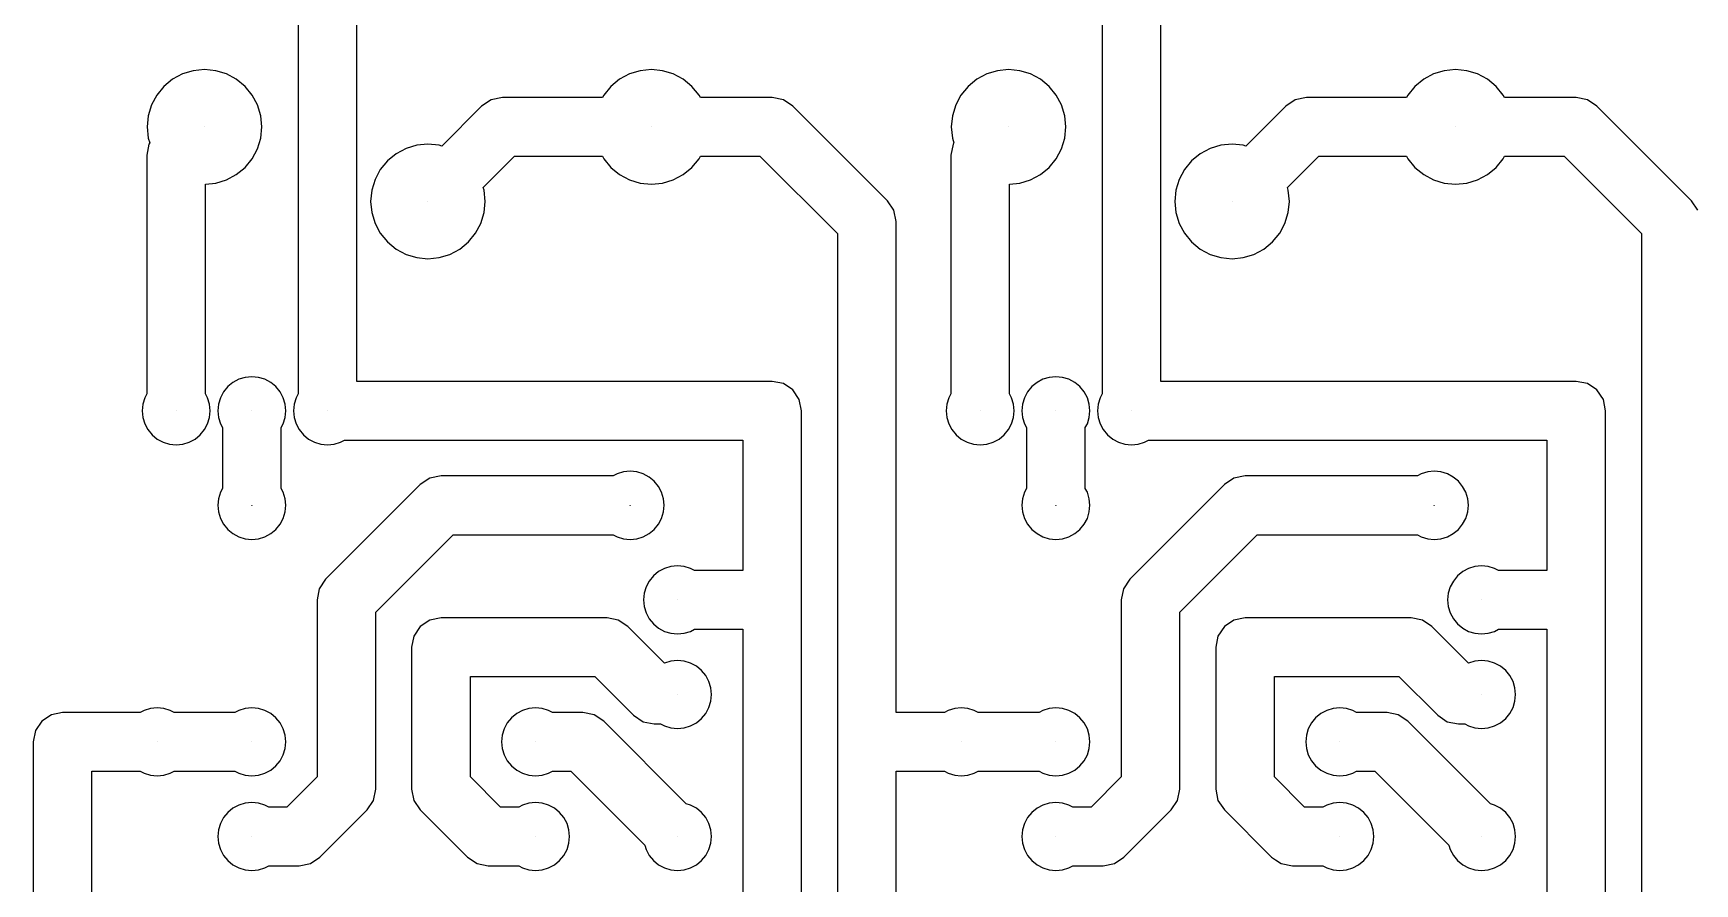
# Model space of a CAD drawing. Extents: x 3.8 to 101.3, y 3.8 to 101.3.
# Drawn here: x 7.89 to 52.5, y 40.6 to 63.43 of the extents above; entities that cross this region are included whole.
import ezdxf

# ---------------------------------------------------------------- set-up
doc = ezdxf.new("R2010")
doc.units = 0
doc.header["$LTSCALE"] = 0.000394
doc.header["$PDMODE"] = 35
doc.header["$PDSIZE"] = 0.000315
doc.layers.add('PLAN_1', color=7, linetype='CONTINUOUS')

msp = doc.modelspace()

# ---------------------------------------------------------------- linework, layer by layer
at = {"layer": 'PLAN_1', "color": 7}
for p, q in [((15.005325, 83.720932), (15.005325, 53.752678)), ((36.595322, 83.720932), (36.595322, 53.752678)), ((16.582123, 54.087757), (16.582123, 83.394371)), ((38.172119, 54.087757), (38.172119, 83.394371)), ((12.491722, 62.457756), (12.191597, 62.428196)), ((12.791847, 62.428196), (12.491722, 62.457756)), ((24.490685, 62.457756), (24.190559, 62.428196)), ((24.79081, 62.428196), (24.490685, 62.457756)), ((34.081718, 62.457756), (33.781593, 62.428196)), ((34.381844, 62.428196), (34.081718, 62.457756)), ((46.080681, 62.457756), (45.780556, 62.428196)), ((46.380806, 62.428196), (46.080681, 62.457756)), ((11.637032, 62.198486), (11.403908, 62.007168)), ((11.903, 62.340652), (11.637032, 62.198486)), ((12.191597, 62.428196), (11.903, 62.340652)), ((13.080444, 62.340652), (12.791847, 62.428196)), ((13.346413, 62.198486), (13.080444, 62.340652)), ((13.579536, 62.007168), (13.346413, 62.198486)), ((23.635994, 62.198486), (23.40287, 62.007168)), ((23.901962, 62.340652), (23.635994, 62.198486)), ((24.190559, 62.428196), (23.901962, 62.340652)), ((25.079407, 62.340652), (24.79081, 62.428196)), ((25.345375, 62.198486), (25.079407, 62.340652)), ((25.578499, 62.007168), (25.345375, 62.198486)), ((33.227028, 62.198486), (32.993904, 62.007168)), ((33.492996, 62.340652), (33.227028, 62.198486)), ((33.781593, 62.428196), (33.492996, 62.340652)), ((34.670441, 62.340652), (34.381844, 62.428196)), ((34.936409, 62.198486), (34.670441, 62.340652)), ((35.169533, 62.007168), (34.936409, 62.198486)), ((45.225994, 62.198486), (44.99287, 62.007168)), ((45.491962, 62.340652), (45.225994, 62.198486)), ((45.780556, 62.428196), (45.491962, 62.340652)), ((46.669399, 62.340652), (46.380806, 62.428196)), ((46.935368, 62.198486), (46.669399, 62.340652)), ((47.168491, 62.007168), (46.935368, 62.198486)), ((11.212593, 61.774044), (11.070427, 61.508076)), ((11.403908, 62.007168), (11.212593, 61.774044)), ((13.770851, 61.774044), (13.579536, 62.007168)), ((13.913017, 61.508076), (13.770851, 61.774044)), ((20.188477, 61.647743), (19.932343, 61.476482)), ((20.490181, 61.707756), (20.188477, 61.647743)), ((23.176125, 61.707756), (20.490181, 61.707756)), ((23.211555, 61.774044), (23.176125, 61.707756)), ((23.40287, 62.007168), (23.211555, 61.774044)), ((25.769814, 61.774044), (25.578499, 62.007168)), ((25.805244, 61.707756), (25.769814, 61.774044)), ((27.73172, 61.707756), (25.805244, 61.707756)), ((28.033424, 61.647743), (27.73172, 61.707756)), ((28.2892, 61.476837), (28.033424, 61.647743)), ((32.802589, 61.774044), (32.660423, 61.508076)), ((32.993904, 62.007168), (32.802589, 61.774044)), ((35.360847, 61.774044), (35.169533, 62.007168)), ((35.503014, 61.508076), (35.360847, 61.774044)), ((41.778473, 61.647743), (41.522346, 61.476486)), ((42.080181, 61.707756), (41.778473, 61.647743)), ((44.766121, 61.707756), (42.080181, 61.707756)), ((44.801552, 61.774044), (44.766121, 61.707756)), ((44.99287, 62.007168), (44.801552, 61.774044)), ((47.35981, 61.774044), (47.168491, 62.007168)), ((47.395241, 61.707756), (47.35981, 61.774044)), ((49.32172, 61.707756), (47.395241, 61.707756)), ((49.623428, 61.647743), (49.32172, 61.707756)), ((49.8792, 61.476837), (49.623428, 61.647743)), ((10.982887, 61.219482), (10.953323, 60.919357)), ((11.070427, 61.508076), (10.982887, 61.219482)), ((14.000557, 61.219482), (13.913017, 61.508076)), ((14.030121, 60.919357), (14.000557, 61.219482)), ((19.932343, 61.476482), (18.86235, 60.405128)), ((30.829201, 58.936836), (28.2892, 61.476837)), ((32.572884, 61.219482), (32.54332, 60.919357)), ((32.660423, 61.508076), (32.572884, 61.219482)), ((35.590553, 61.219482), (35.503014, 61.508076)), ((35.620117, 60.919357), (35.590553, 61.219482)), ((41.522346, 61.476486), (40.452347, 60.405128)), ((52.419201, 58.936836), (49.8792, 61.476837)), ((10.953323, 60.919357), (10.982887, 60.619232)), ((14.000557, 60.619232), (14.030121, 60.919357)), ((32.54332, 60.919357), (32.572884, 60.619232)), ((35.590553, 60.619232), (35.620117, 60.919357)), ((11.001335, 60.459064), (10.941322, 60.157356)), ((10.982887, 60.619232), (11.022064, 60.490086)), ((11.022064, 60.490086), (11.001335, 60.459064)), ((13.770851, 60.064671), (13.913017, 60.330639)), ((13.913017, 60.330639), (14.000557, 60.619232)), ((17.902481, 60.33913), (17.636513, 60.196964)), ((18.191078, 60.426674), (17.902481, 60.33913)), ((18.491203, 60.456234), (18.191078, 60.426674)), ((18.791328, 60.426674), (18.491203, 60.456234)), ((18.86235, 60.405128), (18.791328, 60.426674)), ((32.591331, 60.459064), (32.531319, 60.157356)), ((32.572884, 60.619232), (32.612061, 60.490086)), ((32.612061, 60.490086), (32.591331, 60.459064)), ((35.360847, 60.064671), (35.503014, 60.330639)), ((35.503014, 60.330639), (35.590553, 60.619232)), ((39.492477, 60.33913), (39.226509, 60.196964)), ((39.781075, 60.426674), (39.492477, 60.33913)), ((40.0812, 60.456234), (39.781075, 60.426674)), ((40.381325, 60.426674), (40.0812, 60.456234)), ((40.452347, 60.405128), (40.381325, 60.426674)), ((10.941322, 60.157356), (10.941322, 53.752678)), ((13.346413, 59.640228), (13.579536, 59.831547)), ((13.579536, 59.831547), (13.770851, 60.064671)), ((17.403389, 60.005646), (17.212074, 59.772522)), ((17.636513, 60.196964), (17.403389, 60.005646)), ((19.977943, 59.290794), (20.817039, 60.130959)), ((20.817039, 60.130959), (23.176125, 60.130959)), ((23.176125, 60.130959), (23.211555, 60.064671)), ((23.211555, 60.064671), (23.40287, 59.831547)), ((23.40287, 59.831547), (23.635994, 59.640228)), ((25.345375, 59.640228), (25.578499, 59.831547)), ((25.578499, 59.831547), (25.769814, 60.064671)), ((25.769814, 60.064671), (25.805244, 60.130959)), ((25.805244, 60.130959), (27.405159, 60.130959)), ((27.405159, 60.130959), (29.483322, 58.052795)), ((32.531319, 60.157356), (32.531319, 53.752678)), ((34.936409, 59.640228), (35.169533, 59.831547)), ((35.169533, 59.831547), (35.360847, 60.064671)), ((38.993385, 60.005646), (38.802071, 59.772522)), ((39.226509, 60.196964), (38.993385, 60.005646)), ((41.567944, 59.290794), (42.40704, 60.130959)), ((42.40704, 60.130959), (44.766121, 60.130959)), ((44.766121, 60.130959), (44.801552, 60.064671)), ((44.801552, 60.064671), (44.99287, 59.831547)), ((44.99287, 59.831547), (45.225994, 59.640228)), ((46.935368, 59.640228), (47.168491, 59.831547)), ((47.168491, 59.831547), (47.35981, 60.064671)), ((47.35981, 60.064671), (47.395241, 60.130959)), ((47.395241, 60.130959), (48.995159, 60.130959)), ((48.995159, 60.130959), (51.073322, 58.052795)), ((12.51812, 59.38356), (12.791847, 59.410519)), ((12.51812, 53.752678), (12.51812, 59.38356)), ((12.791847, 59.410519), (13.080444, 59.498062)), ((13.080444, 59.498062), (13.346413, 59.640228)), ((17.069908, 59.506554), (16.982368, 59.21796)), ((17.212074, 59.772522), (17.069908, 59.506554)), ((23.635994, 59.640228), (23.901962, 59.498062)), ((23.901962, 59.498062), (24.190559, 59.410519)), ((24.190559, 59.410519), (24.490685, 59.380959)), ((24.490685, 59.380959), (24.79081, 59.410519)), ((24.79081, 59.410519), (25.079407, 59.498062)), ((25.079407, 59.498062), (25.345375, 59.640228)), ((34.108116, 59.38356), (34.381844, 59.410519)), ((34.108116, 53.752678), (34.108116, 59.38356)), ((34.381844, 59.410519), (34.670441, 59.498062)), ((34.670441, 59.498062), (34.936409, 59.640228)), ((38.659904, 59.506554), (38.572365, 59.21796)), ((38.802071, 59.772522), (38.659904, 59.506554)), ((45.225994, 59.640228), (45.491962, 59.498062)), ((45.491962, 59.498062), (45.780556, 59.410519)), ((45.780556, 59.410519), (46.080681, 59.380959)), ((46.080681, 59.380959), (46.380806, 59.410519)), ((46.380806, 59.410519), (46.669399, 59.498062)), ((46.669399, 59.498062), (46.935368, 59.640228)), ((16.982368, 59.21796), (16.952805, 58.917835)), ((16.952805, 58.917835), (16.982368, 58.61771)), ((20.000038, 59.21796), (19.977943, 59.290794)), ((20.029602, 58.917835), (20.000038, 59.21796)), ((20.000038, 58.61771), (20.029602, 58.917835)), ((31.000107, 58.681065), (30.829201, 58.936836)), ((38.572365, 59.21796), (38.542801, 58.917835)), ((38.542801, 58.917835), (38.572365, 58.61771)), ((41.590038, 59.21796), (41.567944, 59.290794)), ((41.619598, 58.917835), (41.590038, 59.21796)), ((41.590038, 58.61771), (41.619598, 58.917835)), ((52.590107, 58.681065), (52.419201, 58.936836)), ((16.982368, 58.61771), (17.069908, 58.329117)), ((19.912498, 58.329117), (20.000038, 58.61771)), ((31.06012, 58.379356), (31.000107, 58.681065)), ((38.572365, 58.61771), (38.659904, 58.329117)), ((41.502495, 58.329117), (41.590038, 58.61771)), ((17.069908, 58.329117), (17.212074, 58.063148)), ((17.212074, 58.063148), (17.403389, 57.830025)), ((19.579018, 57.830025), (19.770332, 58.063148)), ((19.770332, 58.063148), (19.912498, 58.329117)), ((29.483322, 58.052795), (29.483322, 44.409359)), ((31.06012, 45.197758), (31.06012, 58.379356)), ((38.659904, 58.329117), (38.802071, 58.063148)), ((38.802071, 58.063148), (38.993385, 57.830025)), ((41.16901, 57.830025), (41.360329, 58.063148)), ((41.360329, 58.063148), (41.502495, 58.329117)), ((51.073322, 58.052795), (51.073322, 44.409359)), ((17.403389, 57.830025), (17.636513, 57.638706)), ((17.636513, 57.638706), (17.902481, 57.49654)), ((19.079926, 57.49654), (19.345894, 57.638706)), ((19.345894, 57.638706), (19.579018, 57.830025)), ((38.993385, 57.830025), (39.226509, 57.638706)), ((39.226509, 57.638706), (39.492477, 57.49654)), ((40.669922, 57.49654), (40.93589, 57.638706)), ((40.93589, 57.638706), (41.16901, 57.830025)), ((17.902481, 57.49654), (18.191078, 57.408997)), ((18.191078, 57.408997), (18.491203, 57.379436)), ((18.491203, 57.379436), (18.791328, 57.408997)), ((18.791328, 57.408997), (19.079926, 57.49654)), ((39.492477, 57.49654), (39.781075, 57.408997)), ((39.781075, 57.408997), (40.0812, 57.379436)), ((40.0812, 57.379436), (40.381325, 57.408997)), ((40.381325, 57.408997), (40.669922, 57.49654)), ((13.254265, 54.058819), (13.115852, 53.945229)), ((13.412178, 54.143227), (13.254265, 54.058819)), ((13.583527, 54.195206), (13.412178, 54.143227)), ((13.761719, 54.212757), (13.583527, 54.195206)), ((13.939911, 54.195206), (13.761719, 54.212757)), ((14.111259, 54.143227), (13.939911, 54.195206)), ((14.269173, 54.058819), (14.111259, 54.143227)), ((14.407585, 53.945229), (14.269173, 54.058819)), ((27.73172, 54.087757), (16.582123, 54.087757)), ((28.033424, 54.027744), (27.73172, 54.087757)), ((28.2892, 53.856838), (28.033424, 54.027744)), ((34.844269, 54.058819), (34.705856, 53.945229)), ((35.002182, 54.143227), (34.844269, 54.058819)), ((35.173531, 54.195206), (35.002182, 54.143227)), ((35.351723, 54.212757), (35.173531, 54.195206)), ((35.529915, 54.195206), (35.351723, 54.212757)), ((35.701263, 54.143227), (35.529915, 54.195206)), ((35.859177, 54.058819), (35.701263, 54.143227)), ((35.997589, 53.945229), (35.859177, 54.058819)), ((49.32172, 54.087757), (38.172119, 54.087757)), ((49.623428, 54.027744), (49.32172, 54.087757)), ((49.8792, 53.856838), (49.623428, 54.027744)), ((10.885849, 53.648899), (10.833878, 53.477554)), ((10.941322, 53.752678), (10.885849, 53.648899)), ((12.573593, 53.648899), (12.51812, 53.752678)), ((12.625565, 53.477554), (12.573593, 53.648899)), ((12.917847, 53.648899), (12.865875, 53.477554)), ((13.002258, 53.806816), (12.917847, 53.648899)), ((13.115852, 53.945229), (13.002258, 53.806816)), ((14.521179, 53.806816), (14.407585, 53.945229)), ((14.605591, 53.648899), (14.521179, 53.806816)), ((14.657562, 53.477554), (14.605591, 53.648899)), ((14.949852, 53.648899), (14.897881, 53.477554)), ((15.005325, 53.752678), (14.949852, 53.648899)), ((28.460106, 53.601067), (28.2892, 53.856838)), ((28.520119, 53.299358), (28.460106, 53.601067)), ((32.475845, 53.648899), (32.423874, 53.477554)), ((32.531319, 53.752678), (32.475845, 53.648899)), ((34.163589, 53.648899), (34.108116, 53.752678)), ((34.215561, 53.477554), (34.163589, 53.648899)), ((34.507851, 53.648899), (34.455879, 53.477554)), ((34.592262, 53.806816), (34.507851, 53.648899)), ((34.705856, 53.945229), (34.592262, 53.806816)), ((36.111183, 53.806816), (35.997589, 53.945229)), ((36.195595, 53.648899), (36.111183, 53.806816)), ((36.247566, 53.477554), (36.195595, 53.648899)), ((36.539848, 53.648899), (36.487877, 53.477554)), ((36.595322, 53.752678), (36.539848, 53.648899)), ((50.050106, 53.601067), (49.8792, 53.856838)), ((50.110119, 53.299358), (50.050106, 53.601067)), ((10.833878, 53.477554), (10.816322, 53.299358)), ((10.816322, 53.299358), (10.833878, 53.121162)), ((10.833878, 53.121162), (10.885849, 52.949818)), ((12.573593, 52.949818), (12.625565, 53.121162)), ((12.64312, 53.299358), (12.625565, 53.477554)), ((12.625565, 53.121162), (12.64312, 53.299358)), ((12.865875, 53.477554), (12.84832, 53.299358)), ((12.84832, 53.299358), (12.865875, 53.121162)), ((12.865875, 53.121162), (12.917847, 52.949818)), ((14.605591, 52.949818), (14.657562, 53.121162)), ((14.675117, 53.299358), (14.657562, 53.477554)), ((14.657562, 53.121162), (14.675117, 53.299358)), ((14.897881, 53.477554), (14.880325, 53.299358)), ((14.880325, 53.299358), (14.897881, 53.121162)), ((14.897881, 53.121162), (14.949852, 52.949818)), ((28.520119, 48.219357), (28.520119, 53.299358)), ((32.423874, 53.477554), (32.406319, 53.299358)), ((32.406319, 53.299358), (32.423874, 53.121162)), ((32.423874, 53.121162), (32.475845, 52.949818)), ((34.163589, 52.949818), (34.215561, 53.121162)), ((34.233116, 53.299358), (34.215561, 53.477554)), ((34.215561, 53.121162), (34.233116, 53.299358)), ((34.455879, 53.477554), (34.438324, 53.299358)), ((34.438324, 53.299358), (34.455879, 53.121162)), ((34.455879, 53.121162), (34.507851, 52.949818)), ((36.195595, 52.949818), (36.247566, 53.121162)), ((36.265121, 53.299358), (36.247566, 53.477554)), ((36.247566, 53.121162), (36.265121, 53.299358)), ((36.487877, 53.477554), (36.470322, 53.299358)), ((36.470322, 53.299358), (36.487877, 53.121162)), ((36.487877, 53.121162), (36.539848, 52.949818)), ((50.110119, 48.219357), (50.110119, 53.299358)), ((10.885849, 52.949818), (10.970261, 52.791901)), ((10.970261, 52.791901), (11.083855, 52.653488)), ((11.083855, 52.653488), (11.222267, 52.539898)), ((12.237175, 52.539898), (12.375587, 52.653488)), ((12.375587, 52.653488), (12.489182, 52.791901)), ((12.489182, 52.791901), (12.573593, 52.949818)), ((12.917847, 52.949818), (12.97332, 52.846039)), ((12.97332, 52.846039), (12.97332, 51.212677)), ((14.550117, 52.846039), (14.605591, 52.949818)), ((14.550117, 51.212677), (14.550117, 52.846039)), ((14.949852, 52.949818), (15.034264, 52.791901)), ((15.034264, 52.791901), (15.147858, 52.653488)), ((15.147858, 52.653488), (15.28627, 52.539898)), ((32.475845, 52.949818), (32.560257, 52.791901)), ((32.560257, 52.791901), (32.673851, 52.653488)), ((32.673851, 52.653488), (32.812263, 52.539898)), ((33.827171, 52.539898), (33.965584, 52.653488)), ((33.965584, 52.653488), (34.079178, 52.791901)), ((34.079178, 52.791901), (34.163589, 52.949818)), ((34.507851, 52.949818), (34.563324, 52.846039)), ((34.563324, 52.846039), (34.563324, 51.212677)), ((36.140121, 52.846039), (36.195595, 52.949818)), ((36.140121, 51.212677), (36.140121, 52.846039)), ((36.539848, 52.949818), (36.62426, 52.791901)), ((36.62426, 52.791901), (36.737854, 52.653488)), ((36.737854, 52.653488), (36.876266, 52.539898)), ((11.222267, 52.539898), (11.38018, 52.45549)), ((11.38018, 52.45549), (11.551529, 52.403511)), ((11.551529, 52.403511), (11.729721, 52.38596)), ((11.729721, 52.38596), (11.907913, 52.403511)), ((11.907913, 52.403511), (12.079262, 52.45549)), ((12.079262, 52.45549), (12.237175, 52.539898)), ((15.28627, 52.539898), (15.444183, 52.45549)), ((15.444183, 52.45549), (15.615532, 52.403511)), ((15.615532, 52.403511), (15.793724, 52.38596)), ((15.793724, 52.38596), (15.971916, 52.403511)), ((15.971916, 52.403511), (16.143265, 52.45549)), ((16.143265, 52.45549), (16.24704, 52.51096)), ((16.24704, 52.51096), (26.943321, 52.51096)), ((26.943321, 52.51096), (26.943321, 49.007755)), ((32.812263, 52.539898), (32.970177, 52.45549)), ((32.970177, 52.45549), (33.141525, 52.403511)), ((33.141525, 52.403511), (33.319717, 52.38596)), ((33.319717, 52.38596), (33.49791, 52.403511)), ((33.49791, 52.403511), (33.669258, 52.45549)), ((33.669258, 52.45549), (33.827171, 52.539898)), ((36.876266, 52.539898), (37.03418, 52.45549)), ((37.03418, 52.45549), (37.205528, 52.403511)), ((37.205528, 52.403511), (37.38372, 52.38596)), ((37.38372, 52.38596), (37.561913, 52.403511)), ((37.561913, 52.403511), (37.733261, 52.45549)), ((37.733261, 52.45549), (37.837036, 52.51096)), ((37.837036, 52.51096), (48.533321, 52.51096)), ((48.533321, 52.51096), (48.533321, 49.007755)), ((18.284241, 51.316837), (15.74424, 48.776836)), ((18.540016, 51.487743), (18.284241, 51.316837)), ((18.841721, 51.547756), (18.540016, 51.487743)), ((23.468407, 51.547756), (18.841721, 51.547756)), ((23.572182, 51.603226), (23.468407, 51.547756)), ((23.74353, 51.655205), (23.572182, 51.603226)), ((23.921722, 51.672756), (23.74353, 51.655205)), ((24.099915, 51.655205), (23.921722, 51.672756)), ((24.271263, 51.603226), (24.099915, 51.655205)), ((24.429176, 51.518818), (24.271263, 51.603226)), ((24.567589, 51.405228), (24.429176, 51.518818)), ((24.681183, 51.266815), (24.567589, 51.405228)), ((39.874245, 51.316837), (37.334244, 48.776836)), ((40.13002, 51.487743), (39.874245, 51.316837)), ((40.431725, 51.547756), (40.13002, 51.487743)), ((45.058403, 51.547756), (40.431725, 51.547756)), ((45.162178, 51.603226), (45.058403, 51.547756)), ((45.333523, 51.655205), (45.162178, 51.603226)), ((45.511719, 51.672756), (45.333523, 51.655205)), ((45.689915, 51.655205), (45.511719, 51.672756)), ((45.861259, 51.603226), (45.689915, 51.655205)), ((46.019176, 51.518818), (45.861259, 51.603226)), ((46.157589, 51.405228), (46.019176, 51.518818)), ((46.271179, 51.266815), (46.157589, 51.405228)), ((12.865875, 50.937553), (12.84832, 50.759357)), ((12.917847, 51.108898), (12.865875, 50.937553)), ((12.97332, 51.212677), (12.917847, 51.108898)), ((14.605591, 51.108898), (14.550117, 51.212677)), ((14.657562, 50.937553), (14.605591, 51.108898)), ((14.675117, 50.759357), (14.657562, 50.937553)), ((24.765594, 51.108898), (24.681183, 51.266815)), ((24.817566, 50.937553), (24.765594, 51.108898)), ((24.835121, 50.759357), (24.817566, 50.937553)), ((34.455879, 50.937553), (34.438324, 50.759357)), ((34.507851, 51.108898), (34.455879, 50.937553)), ((34.563324, 51.212677), (34.507851, 51.108898)), ((36.195595, 51.108898), (36.140121, 51.212677)), ((36.247566, 50.937553), (36.195595, 51.108898)), ((36.265121, 50.759357), (36.247566, 50.937553)), ((46.355587, 51.108898), (46.271179, 51.266815)), ((46.407566, 50.937553), (46.355587, 51.108898)), ((46.425117, 50.759357), (46.407566, 50.937553)), ((12.84832, 50.759357), (12.865875, 50.581161)), ((12.865875, 50.581161), (12.917847, 50.409817)), ((14.605591, 50.409817), (14.657562, 50.581161)), ((14.657562, 50.581161), (14.675117, 50.759357)), ((24.765594, 50.409817), (24.817566, 50.581161)), ((24.817566, 50.581161), (24.835121, 50.759357)), ((34.438324, 50.759357), (34.455879, 50.581161)), ((34.455879, 50.581161), (34.507851, 50.409817)), ((36.195595, 50.409817), (36.247566, 50.581161)), ((36.247566, 50.581161), (36.265121, 50.759357)), ((46.355587, 50.409817), (46.407566, 50.581161)), ((46.407566, 50.581161), (46.425117, 50.759357)), ((12.917847, 50.409817), (13.002258, 50.2519)), ((13.002258, 50.2519), (13.115852, 50.113487)), ((13.115852, 50.113487), (13.254265, 49.999897)), ((13.254265, 49.999897), (13.412178, 49.915489)), ((14.111259, 49.915489), (14.269173, 49.999897)), ((14.269173, 49.999897), (14.407585, 50.113487)), ((14.407585, 50.113487), (14.521179, 50.2519)), ((14.521179, 50.2519), (14.605591, 50.409817)), ((17.090118, 47.892796), (19.168282, 49.970959)), ((19.168282, 49.970959), (23.468407, 49.970959)), ((23.468407, 49.970959), (23.572182, 49.915489)), ((24.271263, 49.915489), (24.429176, 49.999897)), ((24.429176, 49.999897), (24.567589, 50.113487)), ((24.567589, 50.113487), (24.681183, 50.2519)), ((24.681183, 50.2519), (24.765594, 50.409817)), ((34.507851, 50.409817), (34.592262, 50.2519)), ((34.592262, 50.2519), (34.705856, 50.113487)), ((34.705856, 50.113487), (34.844269, 49.999897)), ((34.844269, 49.999897), (35.002182, 49.915489)), ((35.701263, 49.915489), (35.859177, 49.999897)), ((35.859177, 49.999897), (35.997589, 50.113487)), ((35.997589, 50.113487), (36.111183, 50.2519)), ((36.111183, 50.2519), (36.195595, 50.409817)), ((38.680122, 47.892796), (40.758286, 49.970959)), ((40.758286, 49.970959), (45.058403, 49.970959)), ((45.058403, 49.970959), (45.162178, 49.915489)), ((45.861259, 49.915489), (46.019176, 49.999897)), ((46.019176, 49.999897), (46.157589, 50.113487)), ((46.157589, 50.113487), (46.271179, 50.2519)), ((46.271179, 50.2519), (46.355587, 50.409817)), ((13.412178, 49.915489), (13.583527, 49.86351)), ((13.583527, 49.86351), (13.761719, 49.845959)), ((13.761719, 49.845959), (13.939911, 49.86351)), ((13.939911, 49.86351), (14.111259, 49.915489)), ((23.572182, 49.915489), (23.74353, 49.86351)), ((23.74353, 49.86351), (23.921722, 49.845959)), ((23.921722, 49.845959), (24.099915, 49.86351)), ((24.099915, 49.86351), (24.271263, 49.915489)), ((35.002182, 49.915489), (35.173531, 49.86351)), ((35.173531, 49.86351), (35.351723, 49.845959)), ((35.351723, 49.845959), (35.529915, 49.86351)), ((35.529915, 49.86351), (35.701263, 49.915489)), ((45.162178, 49.915489), (45.333523, 49.86351)), ((45.333523, 49.86351), (45.511719, 49.845959)), ((45.511719, 49.845959), (45.689915, 49.86351)), ((45.689915, 49.86351), (45.861259, 49.915489)), ((25.013527, 49.115204), (24.842178, 49.063225)), ((25.191719, 49.132755), (25.013527, 49.115204)), ((25.369911, 49.115204), (25.191719, 49.132755)), ((25.54126, 49.063225), (25.369911, 49.115204)), ((46.603523, 49.115204), (46.432178, 49.063225)), ((46.781719, 49.132755), (46.603523, 49.115204)), ((46.959915, 49.115204), (46.781719, 49.132755)), ((47.13126, 49.063225), (46.959915, 49.115204)), ((15.74424, 48.776836), (15.573334, 48.521065)), ((24.432259, 48.726814), (24.347847, 48.568897)), ((24.545853, 48.865227), (24.432259, 48.726814)), ((24.684265, 48.978817), (24.545853, 48.865227)), ((24.842178, 49.063225), (24.684265, 48.978817)), ((25.645035, 49.007755), (25.54126, 49.063225)), ((26.943321, 49.007755), (25.645035, 49.007755)), ((37.334244, 48.776836), (37.163338, 48.521065)), ((46.022259, 48.726814), (45.937851, 48.568897)), ((46.135849, 48.865227), (46.022259, 48.726814)), ((46.274261, 48.978817), (46.135849, 48.865227)), ((46.432178, 49.063225), (46.274261, 48.978817)), ((47.235035, 49.007755), (47.13126, 49.063225)), ((48.533321, 49.007755), (47.235035, 49.007755)), ((15.573334, 48.521065), (15.513321, 48.219357)), ((15.513321, 48.219357), (15.513321, 43.465919)), ((24.295876, 48.397552), (24.27832, 48.219357)), ((24.27832, 48.219357), (24.295876, 48.041161)), ((24.347847, 48.568897), (24.295876, 48.397552)), ((28.520119, 39.329357), (28.520119, 48.219357)), ((37.163338, 48.521065), (37.103325, 48.219357)), ((37.103325, 48.219357), (37.103325, 43.465923)), ((45.885872, 48.397552), (45.86832, 48.219357)), ((45.86832, 48.219357), (45.885872, 48.041161)), ((45.937851, 48.568897), (45.885872, 48.397552)), ((50.110119, 39.329357), (50.110119, 48.219357)), ((17.090118, 43.139359), (17.090118, 47.892796)), ((18.841721, 47.737755), (18.540016, 47.677742)), ((23.299423, 47.737755), (18.841721, 47.737755)), ((23.601128, 47.677742), (23.299423, 47.737755)), ((24.295876, 48.041161), (24.347847, 47.869816)), ((24.347847, 47.869816), (24.432259, 47.711899)), ((38.680122, 43.139359), (38.680122, 47.892796)), ((40.431725, 47.737755), (40.13002, 47.677742)), ((44.88942, 47.737755), (40.431725, 47.737755)), ((45.191128, 47.677742), (44.88942, 47.737755)), ((45.885872, 48.041161), (45.937851, 47.869816)), ((45.937851, 47.869816), (46.022259, 47.711899)), ((18.284241, 47.506836), (18.113335, 47.251064)), ((18.540016, 47.677742), (18.284241, 47.506836)), ((23.856903, 47.506836), (23.601128, 47.677742)), ((24.841095, 46.522644), (23.856903, 47.506836)), ((24.432259, 47.711899), (24.545853, 47.573486)), ((24.545853, 47.573486), (24.684265, 47.459896)), ((24.684265, 47.459896), (24.842178, 47.375488)), ((24.842178, 47.375488), (25.013527, 47.323509)), ((25.013527, 47.323509), (25.191719, 47.305958)), ((25.191719, 47.305958), (25.369911, 47.323509)), ((25.369911, 47.323509), (25.54126, 47.375488)), ((25.54126, 47.375488), (25.645035, 47.430958)), ((25.645035, 47.430958), (26.943321, 47.430958)), ((26.943321, 47.430958), (26.943321, 40.117756)), ((39.874245, 47.506836), (39.703339, 47.251064)), ((40.13002, 47.677742), (39.874245, 47.506836)), ((45.446899, 47.506836), (45.191128, 47.677742)), ((46.431091, 46.522644), (45.446899, 47.506836)), ((46.022259, 47.711899), (46.135849, 47.573486)), ((46.135849, 47.573486), (46.274261, 47.459896)), ((46.274261, 47.459896), (46.432178, 47.375488)), ((46.432178, 47.375488), (46.603523, 47.323509)), ((46.603523, 47.323509), (46.781719, 47.305958)), ((46.781719, 47.305958), (46.959915, 47.323509)), ((46.959915, 47.323509), (47.13126, 47.375488)), ((47.13126, 47.375488), (47.235035, 47.430958)), ((47.235035, 47.430958), (48.533321, 47.430958)), ((48.533321, 47.430958), (48.533321, 40.117756)), ((18.113335, 47.251064), (18.053322, 46.949356)), ((18.053322, 46.949356), (18.053322, 43.139359)), ((39.703339, 47.251064), (39.643326, 46.949356)), ((39.643326, 46.949356), (39.643326, 43.139359)), ((25.013527, 46.575203), (24.841095, 46.522644)), ((25.191719, 46.592754), (25.013527, 46.575203)), ((25.369911, 46.575203), (25.191719, 46.592754)), ((25.54126, 46.523224), (25.369911, 46.575203)), ((25.699173, 46.438816), (25.54126, 46.523224)), ((25.837585, 46.325226), (25.699173, 46.438816)), ((46.603523, 46.575203), (46.431091, 46.522644)), ((46.781719, 46.592754), (46.603523, 46.575203)), ((46.959915, 46.575203), (46.781719, 46.592754)), ((47.13126, 46.523224), (46.959915, 46.575203)), ((47.289177, 46.438816), (47.13126, 46.523224)), ((47.427589, 46.325226), (47.289177, 46.438816)), ((19.630119, 43.465923), (19.630119, 46.160957)), ((19.630119, 46.160957), (22.972862, 46.160957)), ((22.972862, 46.160957), (24.01194, 45.121876)), ((25.95118, 46.186813), (25.837585, 46.325226)), ((26.035591, 46.028896), (25.95118, 46.186813)), ((26.087563, 45.857552), (26.035591, 46.028896)), ((41.220123, 43.465919), (41.220123, 46.160957)), ((41.220123, 46.160957), (44.562859, 46.160957)), ((44.562859, 46.160957), (45.60194, 45.121876)), ((47.54118, 46.186813), (47.427589, 46.325226)), ((47.625587, 46.028896), (47.54118, 46.186813)), ((47.677567, 45.857552), (47.625587, 46.028896)), ((26.105118, 45.679356), (26.087563, 45.857552)), ((26.087563, 45.50116), (26.105118, 45.679356)), ((47.695118, 45.679356), (47.677567, 45.857552)), ((47.677567, 45.50116), (47.695118, 45.679356)), ((8.38002, 45.137745), (8.124245, 44.966839)), ((8.681725, 45.197758), (8.38002, 45.137745)), ((10.76841, 45.197758), (8.681725, 45.197758)), ((10.872185, 45.253227), (10.76841, 45.197758)), ((11.043533, 45.305206), (10.872185, 45.253227)), ((11.221725, 45.322758), (11.043533, 45.305206)), ((11.399918, 45.305206), (11.221725, 45.322758)), ((11.571266, 45.253227), (11.399918, 45.305206)), ((11.675041, 45.197758), (11.571266, 45.253227)), ((13.308403, 45.197758), (11.675041, 45.197758)), ((13.412178, 45.253227), (13.308403, 45.197758)), ((13.583527, 45.305206), (13.412178, 45.253227)), ((13.761719, 45.322758), (13.583527, 45.305206)), ((13.939911, 45.305206), (13.761719, 45.322758)), ((14.111259, 45.253227), (13.939911, 45.305206)), ((14.269173, 45.168819), (14.111259, 45.253227)), ((14.407585, 45.055229), (14.269173, 45.168819)), ((20.874268, 45.168819), (20.735855, 45.055229)), ((21.032181, 45.253227), (20.874268, 45.168819)), ((21.203529, 45.305206), (21.032181, 45.253227)), ((21.381721, 45.322758), (21.203529, 45.305206)), ((21.559914, 45.305206), (21.381721, 45.322758)), ((21.731262, 45.253227), (21.559914, 45.305206)), ((21.835037, 45.197758), (21.731262, 45.253227)), ((22.651718, 45.197758), (21.835037, 45.197758)), ((22.953423, 45.137745), (22.651718, 45.197758)), ((23.209198, 44.966839), (22.953423, 45.137745)), ((24.01194, 45.121876), (24.267715, 44.950974)), ((25.837585, 45.033485), (25.95118, 45.171898)), ((25.95118, 45.171898), (26.035591, 45.329815)), ((26.035591, 45.329815), (26.087563, 45.50116)), ((32.358406, 45.197758), (31.06012, 45.197758)), ((32.462181, 45.253227), (32.358406, 45.197758)), ((32.63353, 45.305206), (32.462181, 45.253227)), ((32.811722, 45.322758), (32.63353, 45.305206)), ((32.989914, 45.305206), (32.811722, 45.322758)), ((33.161263, 45.253227), (32.989914, 45.305206)), ((33.265038, 45.197758), (33.161263, 45.253227)), ((34.898407, 45.197758), (33.265038, 45.197758)), ((35.002182, 45.253227), (34.898407, 45.197758)), ((35.173531, 45.305206), (35.002182, 45.253227)), ((35.351723, 45.322758), (35.173531, 45.305206)), ((35.529915, 45.305206), (35.351723, 45.322758)), ((35.701263, 45.253227), (35.529915, 45.305206)), ((35.859177, 45.168819), (35.701263, 45.253227)), ((35.997589, 45.055229), (35.859177, 45.168819)), ((42.464264, 45.168819), (42.325851, 45.055229)), ((42.622181, 45.253227), (42.464264, 45.168819)), ((42.793526, 45.305206), (42.622181, 45.253227)), ((42.971722, 45.322758), (42.793526, 45.305206)), ((43.149918, 45.305206), (42.971722, 45.322758)), ((43.321262, 45.253227), (43.149918, 45.305206)), ((43.425037, 45.197758), (43.321262, 45.253227)), ((44.241718, 45.197758), (43.425037, 45.197758)), ((44.543427, 45.137745), (44.241718, 45.197758)), ((44.799198, 44.966839), (44.543427, 45.137745)), ((45.60194, 45.121876), (45.857712, 44.95097)), ((47.427589, 45.033485), (47.54118, 45.171898)), ((47.54118, 45.171898), (47.625587, 45.329815)), ((47.625587, 45.329815), (47.677567, 45.50116)), ((7.953339, 44.711067), (7.893326, 44.409359)), ((8.124245, 44.966839), (7.953339, 44.711067)), ((14.521179, 44.916817), (14.407585, 45.055229)), ((14.605591, 44.7589), (14.521179, 44.916817)), ((14.657562, 44.587555), (14.605591, 44.7589)), ((20.537849, 44.7589), (20.485878, 44.587555)), ((20.622261, 44.916817), (20.537849, 44.7589)), ((20.735855, 45.055229), (20.622261, 44.916817)), ((25.42865, 42.747387), (23.209198, 44.966839)), ((24.267715, 44.950974), (24.56942, 44.890957)), ((24.56942, 44.890957), (24.738403, 44.890957)), ((24.738403, 44.890957), (24.842178, 44.835487)), ((24.842178, 44.835487), (25.013527, 44.783508)), ((25.013527, 44.783508), (25.191719, 44.765957)), ((25.191719, 44.765957), (25.369911, 44.783508)), ((25.369911, 44.783508), (25.54126, 44.835487)), ((25.54126, 44.835487), (25.699173, 44.919895)), ((25.699173, 44.919895), (25.837585, 45.033485)), ((36.111183, 44.916817), (35.997589, 45.055229)), ((36.195595, 44.7589), (36.111183, 44.916817)), ((36.247566, 44.587555), (36.195595, 44.7589)), ((42.127853, 44.7589), (42.075874, 44.587555)), ((42.212261, 44.916817), (42.127853, 44.7589)), ((42.325851, 45.055229), (42.212261, 44.916817)), ((47.01865, 42.747387), (44.799198, 44.966839)), ((45.857712, 44.95097), (46.15942, 44.890957)), ((46.15942, 44.890957), (46.328403, 44.890957)), ((46.328403, 44.890957), (46.432178, 44.835487)), ((46.432178, 44.835487), (46.603523, 44.783508)), ((46.603523, 44.783508), (46.781719, 44.765957)), ((46.781719, 44.765957), (46.959915, 44.783508)), ((46.959915, 44.783508), (47.13126, 44.835487)), ((47.13126, 44.835487), (47.289177, 44.919895)), ((47.289177, 44.919895), (47.427589, 45.033485)), ((7.893326, 44.409359), (7.893326, 16.469358)), ((14.605591, 44.059818), (14.657562, 44.231163)), ((14.675117, 44.409359), (14.657562, 44.587555)), ((14.657562, 44.231163), (14.675117, 44.409359)), ((20.485878, 44.587555), (20.468323, 44.409359)), ((20.468323, 44.409359), (20.485878, 44.231163)), ((20.485878, 44.231163), (20.537849, 44.059818)), ((29.483322, 44.409359), (29.483322, 25.35936)), ((36.195595, 44.059818), (36.247566, 44.231163)), ((36.265121, 44.409359), (36.247566, 44.587555)), ((36.247566, 44.231163), (36.265121, 44.409359)), ((42.075874, 44.587555), (42.058323, 44.409359)), ((42.058323, 44.409359), (42.075874, 44.231163)), ((42.075874, 44.231163), (42.127853, 44.059818)), ((51.073322, 44.409359), (51.073322, 25.35936)), ((14.269173, 43.649899), (14.407585, 43.763489)), ((14.407585, 43.763489), (14.521179, 43.901901)), ((14.521179, 43.901901), (14.605591, 44.059818)), ((20.537849, 44.059818), (20.622261, 43.901901)), ((20.622261, 43.901901), (20.735855, 43.763489)), ((20.735855, 43.763489), (20.874268, 43.649899)), ((35.859177, 43.649899), (35.997589, 43.763489)), ((35.997589, 43.763489), (36.111183, 43.901901)), ((36.111183, 43.901901), (36.195595, 44.059818)), ((42.127853, 44.059818), (42.212261, 43.901901)), ((42.212261, 43.901901), (42.325851, 43.763489)), ((42.325851, 43.763489), (42.464264, 43.649899)), ((9.470123, 17.257755), (9.470123, 43.62096)), ((9.470123, 43.62096), (10.76841, 43.62096)), ((10.76841, 43.62096), (10.872185, 43.565491)), ((10.872185, 43.565491), (11.043533, 43.513512)), ((11.043533, 43.513512), (11.221725, 43.49596)), ((11.221725, 43.49596), (11.399918, 43.513512)), ((11.399918, 43.513512), (11.571266, 43.565491)), ((11.571266, 43.565491), (11.675041, 43.62096)), ((11.675041, 43.62096), (13.308403, 43.62096)), ((13.308403, 43.62096), (13.412178, 43.565491)), ((13.412178, 43.565491), (13.583527, 43.513512)), ((13.583527, 43.513512), (13.761719, 43.49596)), ((13.761719, 43.49596), (13.939911, 43.513512)), ((13.939911, 43.513512), (14.111259, 43.565491)), ((14.111259, 43.565491), (14.269173, 43.649899)), ((15.513321, 43.465919), (14.705162, 42.657757)), ((20.438286, 42.657757), (19.630119, 43.465923)), ((20.874268, 43.649899), (21.032181, 43.565491)), ((21.032181, 43.565491), (21.203529, 43.513512)), ((21.203529, 43.513512), (21.381721, 43.49596)), ((21.381721, 43.49596), (21.559914, 43.513512)), ((21.559914, 43.513512), (21.731262, 43.565491)), ((21.731262, 43.565491), (21.835037, 43.62096)), ((21.835037, 43.62096), (22.325157, 43.62096)), ((22.325157, 43.62096), (24.31369, 41.632427)), ((31.06012, 25.35936), (31.06012, 43.62096)), ((31.06012, 43.62096), (32.358406, 43.62096)), ((32.358406, 43.62096), (32.462181, 43.565491)), ((32.462181, 43.565491), (32.63353, 43.513512)), ((32.63353, 43.513512), (32.811722, 43.49596)), ((32.811722, 43.49596), (32.989914, 43.513512)), ((32.989914, 43.513512), (33.161263, 43.565491)), ((33.161263, 43.565491), (33.265038, 43.62096)), ((33.265038, 43.62096), (34.898407, 43.62096)), ((34.898407, 43.62096), (35.002182, 43.565491)), ((35.002182, 43.565491), (35.173531, 43.513512)), ((35.173531, 43.513512), (35.351723, 43.49596)), ((35.351723, 43.49596), (35.529915, 43.513512)), ((35.529915, 43.513512), (35.701263, 43.565491)), ((35.701263, 43.565491), (35.859177, 43.649899)), ((37.103325, 43.465923), (36.295158, 42.657757)), ((42.028286, 42.657757), (41.220123, 43.465919)), ((42.464264, 43.649899), (42.622181, 43.565491)), ((42.622181, 43.565491), (42.793526, 43.513512)), ((42.793526, 43.513512), (42.971722, 43.49596)), ((42.971722, 43.49596), (43.149918, 43.513512)), ((43.149918, 43.513512), (43.321262, 43.565491)), ((43.321262, 43.565491), (43.425037, 43.62096)), ((43.425037, 43.62096), (43.915157, 43.62096)), ((43.915157, 43.62096), (45.90369, 41.632427)), ((16.8592, 42.581879), (17.030106, 42.83765)), ((17.030106, 42.83765), (17.090118, 43.139359)), ((18.053322, 43.139359), (18.114029, 42.836613)), ((18.114029, 42.836613), (18.284241, 42.581875)), ((38.449203, 42.581875), (38.62011, 42.83765)), ((38.62011, 42.83765), (38.680122, 43.139359)), ((39.643326, 43.139359), (39.703339, 42.837654)), ((39.703339, 42.837654), (39.874245, 42.581879)), ((13.115852, 42.515228), (13.002258, 42.376816)), ((13.254265, 42.628819), (13.115852, 42.515228)), ((13.412178, 42.713226), (13.254265, 42.628819)), ((13.583527, 42.765205), (13.412178, 42.713226)), ((13.761719, 42.782757), (13.583527, 42.765205)), ((13.939911, 42.765205), (13.761719, 42.782757)), ((14.111259, 42.713226), (13.939911, 42.765205)), ((14.215034, 42.657757), (14.111259, 42.713226)), ((14.705162, 42.657757), (14.215034, 42.657757)), ((15.589203, 41.311878), (16.8592, 42.581879)), ((18.284241, 42.581875), (19.554245, 41.311878)), ((20.928406, 42.657757), (20.438286, 42.657757)), ((21.032181, 42.713226), (20.928406, 42.657757)), ((21.203529, 42.765205), (21.032181, 42.713226)), ((21.381721, 42.782757), (21.203529, 42.765205)), ((21.559914, 42.765205), (21.381721, 42.782757)), ((21.731262, 42.713226), (21.559914, 42.765205)), ((21.889175, 42.628819), (21.731262, 42.713226)), ((22.027588, 42.515228), (21.889175, 42.628819)), ((22.141182, 42.376816), (22.027588, 42.515228)), ((25.54126, 42.713226), (25.42865, 42.747387)), ((25.699173, 42.628819), (25.54126, 42.713226)), ((25.837585, 42.515228), (25.699173, 42.628819)), ((25.95118, 42.376816), (25.837585, 42.515228)), ((34.705856, 42.515228), (34.592262, 42.376816)), ((34.844269, 42.628819), (34.705856, 42.515228)), ((35.002182, 42.713226), (34.844269, 42.628819)), ((35.173531, 42.765205), (35.002182, 42.713226)), ((35.351723, 42.782757), (35.173531, 42.765205)), ((35.529915, 42.765205), (35.351723, 42.782757)), ((35.701263, 42.713226), (35.529915, 42.765205)), ((35.805038, 42.657757), (35.701263, 42.713226)), ((36.295158, 42.657757), (35.805038, 42.657757)), ((37.179199, 41.311878), (38.449203, 42.581875)), ((39.874245, 42.581879), (41.144241, 41.311878)), ((42.518406, 42.657757), (42.028286, 42.657757)), ((42.622181, 42.713226), (42.518406, 42.657757)), ((42.793526, 42.765205), (42.622181, 42.713226)), ((42.971722, 42.782757), (42.793526, 42.765205)), ((43.149918, 42.765205), (42.971722, 42.782757)), ((43.321262, 42.713226), (43.149918, 42.765205)), ((43.479179, 42.628819), (43.321262, 42.713226)), ((43.617592, 42.515228), (43.479179, 42.628819)), ((43.731182, 42.376816), (43.617592, 42.515228)), ((47.13126, 42.713226), (47.01865, 42.747387)), ((47.289177, 42.628819), (47.13126, 42.713226)), ((47.427589, 42.515228), (47.289177, 42.628819)), ((47.54118, 42.376816), (47.427589, 42.515228)), ((12.865875, 42.047554), (12.84832, 41.869358)), ((12.917847, 42.218899), (12.865875, 42.047554)), ((13.002258, 42.376816), (12.917847, 42.218899)), ((22.225594, 42.218899), (22.141182, 42.376816)), ((22.277565, 42.047554), (22.225594, 42.218899)), ((22.29512, 41.869358), (22.277565, 42.047554)), ((26.035591, 42.218899), (25.95118, 42.376816)), ((26.087563, 42.047554), (26.035591, 42.218899)), ((26.105118, 41.869358), (26.087563, 42.047554)), ((34.455879, 42.047554), (34.438324, 41.869358)), ((34.507851, 42.218899), (34.455879, 42.047554)), ((34.592262, 42.376816), (34.507851, 42.218899)), ((43.81559, 42.218899), (43.731182, 42.376816)), ((43.867569, 42.047554), (43.81559, 42.218899)), ((43.88512, 41.869358), (43.867569, 42.047554)), ((47.625587, 42.218899), (47.54118, 42.376816)), ((47.677567, 42.047554), (47.625587, 42.218899)), ((47.695118, 41.869358), (47.677567, 42.047554)), ((12.84832, 41.869358), (12.865875, 41.691162)), ((12.865875, 41.691162), (12.917847, 41.519817)), ((12.917847, 41.519817), (13.002258, 41.3619)), ((22.141182, 41.3619), (22.225594, 41.519817)), ((22.225594, 41.519817), (22.277565, 41.691162)), ((22.277565, 41.691162), (22.29512, 41.869358)), ((24.31369, 41.632427), (24.347847, 41.519817)), ((24.347847, 41.519817), (24.432259, 41.3619)), ((25.95118, 41.3619), (26.035591, 41.519817)), ((26.035591, 41.519817), (26.087563, 41.691162)), ((26.087563, 41.691162), (26.105118, 41.869358)), ((34.438324, 41.869358), (34.455879, 41.691162)), ((34.455879, 41.691162), (34.507851, 41.519817)), ((34.507851, 41.519817), (34.592262, 41.3619)), ((43.731182, 41.3619), (43.81559, 41.519817)), ((43.81559, 41.519817), (43.867569, 41.691162)), ((43.867569, 41.691162), (43.88512, 41.869358)), ((45.90369, 41.632427), (45.937851, 41.519817)), ((45.937851, 41.519817), (46.022259, 41.3619)), ((47.54118, 41.3619), (47.625587, 41.519817)), ((47.625587, 41.519817), (47.677567, 41.691162)), ((47.677567, 41.691162), (47.695118, 41.869358)), ((13.002258, 41.3619), (13.115852, 41.223488)), ((13.115852, 41.223488), (13.254265, 41.109898)), ((13.254265, 41.109898), (13.412178, 41.02549)), ((14.111259, 41.02549), (14.215034, 41.080959)), ((14.215034, 41.080959), (15.031723, 41.080959)), ((15.031723, 41.080959), (15.333427, 41.140972)), ((15.333427, 41.140972), (15.589203, 41.311878)), ((19.554245, 41.311878), (19.81002, 41.140972)), ((19.81002, 41.140972), (20.111725, 41.080959)), ((20.111725, 41.080959), (20.928406, 41.080959)), ((20.928406, 41.080959), (21.032181, 41.02549)), ((21.731262, 41.02549), (21.889175, 41.109898)), ((21.889175, 41.109898), (22.027588, 41.223488)), ((22.027588, 41.223488), (22.141182, 41.3619)), ((24.432259, 41.3619), (24.545853, 41.223488)), ((24.545853, 41.223488), (24.684265, 41.109898)), ((24.684265, 41.109898), (24.842178, 41.02549)), ((25.54126, 41.02549), (25.699173, 41.109898)), ((25.699173, 41.109898), (25.837585, 41.223488)), ((25.837585, 41.223488), (25.95118, 41.3619)), ((34.592262, 41.3619), (34.705856, 41.223488)), ((34.705856, 41.223488), (34.844269, 41.109898)), ((34.844269, 41.109898), (35.002182, 41.02549)), ((35.701263, 41.02549), (35.805038, 41.080959)), ((35.805038, 41.080959), (36.621719, 41.080959)), ((36.621719, 41.080959), (36.923424, 41.140972)), ((36.923424, 41.140972), (37.179199, 41.311878)), ((41.144241, 41.311878), (41.246536, 41.243526)), ((41.246536, 41.243526), (41.400013, 41.140972)), ((41.400013, 41.140972), (41.701721, 41.080959)), ((41.701721, 41.080959), (42.518406, 41.080959)), ((42.518406, 41.080959), (42.622181, 41.02549)), ((43.321262, 41.02549), (43.479179, 41.109898)), ((43.479179, 41.109898), (43.617592, 41.223488)), ((43.617592, 41.223488), (43.731182, 41.3619)), ((46.022259, 41.3619), (46.135849, 41.223488)), ((46.135849, 41.223488), (46.274261, 41.109898)), ((46.274261, 41.109898), (46.432178, 41.02549)), ((47.13126, 41.02549), (47.289177, 41.109898)), ((47.289177, 41.109898), (47.427589, 41.223488)), ((47.427589, 41.223488), (47.54118, 41.3619)), ((13.412178, 41.02549), (13.583527, 40.973511)), ((13.583527, 40.973511), (13.761719, 40.955959)), ((13.761719, 40.955959), (13.939911, 40.973511)), ((13.939911, 40.973511), (14.111259, 41.02549)), ((21.032181, 41.02549), (21.203529, 40.973511)), ((21.203529, 40.973511), (21.381721, 40.955959)), ((21.381721, 40.955959), (21.559914, 40.973511)), ((21.559914, 40.973511), (21.731262, 41.02549)), ((24.842178, 41.02549), (25.013527, 40.973511)), ((25.013527, 40.973511), (25.191719, 40.955959)), ((25.191719, 40.955959), (25.369911, 40.973511)), ((25.369911, 40.973511), (25.54126, 41.02549)), ((35.002182, 41.02549), (35.173531, 40.973511)), ((35.173531, 40.973511), (35.351723, 40.955959)), ((35.351723, 40.955959), (35.529915, 40.973511)), ((35.529915, 40.973511), (35.701263, 41.02549)), ((42.622181, 41.02549), (42.793526, 40.973511)), ((42.793526, 40.973511), (42.971722, 40.955959)), ((42.971722, 40.955959), (43.149918, 40.973511)), ((43.149918, 40.973511), (43.321262, 41.02549)), ((46.432178, 41.02549), (46.603523, 40.973511)), ((46.603523, 40.973511), (46.781719, 40.955959)), ((46.781719, 40.955959), (46.959915, 40.973511)), ((46.959915, 40.973511), (47.13126, 41.02549))]:
    msp.add_line(p, q, dxfattribs=at)
for p in [(12.491714, 60.919361), (24.490677, 60.919361), (34.081711, 60.919361), (46.080673, 60.919361), (18.491188, 58.917839), (40.081192, 58.917839), (11.729713, 53.299358), (13.761711, 53.299358), (15.793716, 53.299358), (33.31971, 53.299358), (35.351715, 53.299358), (37.383713, 53.299358), (13.761711, 50.759361), (23.921715, 50.759361), (35.351715, 50.759361), (45.511715, 50.759361), (25.191711, 48.21936), (46.781715, 48.21936), (25.191711, 45.679363), (46.781715, 45.679363), (11.22171, 44.409359), (13.761711, 44.409359), (21.381714, 44.409359), (32.811714, 44.409359), (35.351715, 44.409359), (42.971714, 44.409359), (13.761711, 41.869362), (21.381714, 41.869362), (25.191711, 41.869362), (35.351715, 41.869362), (42.971714, 41.869362), (46.781715, 41.869362)]:
    msp.add_point(p, dxfattribs=at)

doc.saveas('drawing.dxf')
